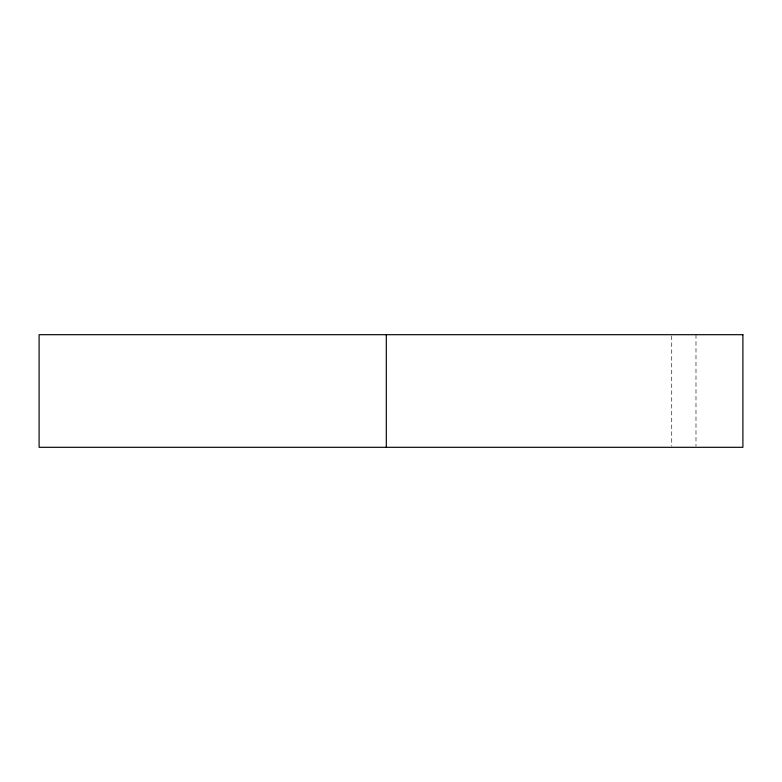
<?xml version="1.0" encoding="UTF-8"?>
<svg xmlns="http://www.w3.org/2000/svg" width="782" height="782" viewBox="0 0 782 782"><rect width="100%" height="100%" fill="white"/><g stroke="black" fill="none" stroke-linecap="round" stroke-linejoin="round"><path stroke-width="0.59" stroke-dasharray="3.91 2.93" d="M695.99 334.696L695.99 446.092M671.738 335.908L671.738 446.092"/><path stroke-width="1.17" d="M386.308 334.696L386.308 447.304M742.9 334.696L39.1 334.696L39.1 447.304L742.9 447.304L742.9 334.696"/></g></svg>
